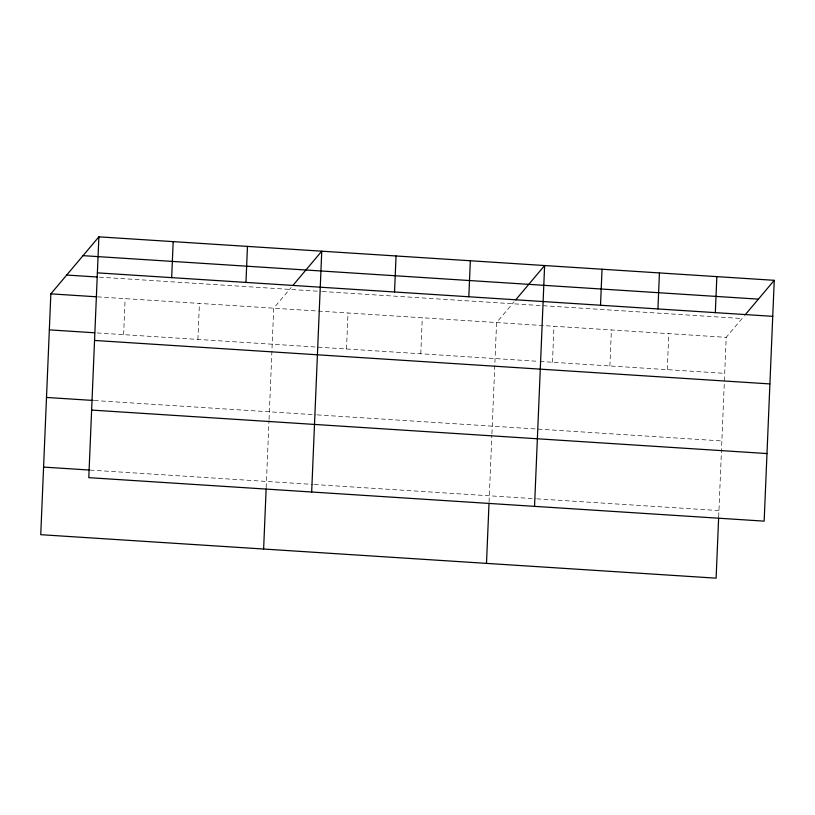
<?xml version="1.0" encoding="UTF-8"?>
<svg xmlns="http://www.w3.org/2000/svg" width="815" height="815" viewBox="0 0 815 815"><rect width="100%" height="100%" fill="white"/><g stroke="black" fill="none" stroke-linecap="round" stroke-linejoin="round"><path stroke-width="0.61" stroke-dasharray="4.08 3.06" d="M123.625 334.649L125.133 298.636M197.913 339.437L199.42 303.424M266.189 487.696L269.001 420.662M269.052 419.399L273.718 308.202L291.2 287.451M346.497 348.993L348.005 312.991M420.785 353.781L422.292 317.769M489.061 502.04L491.873 435.016M491.924 433.743L496.579 322.557L514.071 301.795M552.478 362.257L553.986 326.245M609.885 365.955L611.393 329.943M667.291 369.653L668.799 333.641M718.687 516.832L724.331 382.113M724.382 380.86L726.206 337.339L744.513 315.619M99.44 277.151L321.049 291.413M322.302 291.495L742.058 318.522M97.433 296.854L726.206 337.339M97.179 332.948L538.756 361.371M539.999 361.453L724.698 373.352M94.346 400.532L315.955 414.804M317.218 414.886L721.866 440.935M90.17 470.092L313.041 484.436M314.305 484.518L535.496 498.76M536.749 498.841L718.942 510.567"/><path stroke-width="1.22" d="M98.89 236.839L88.794 477.661L764.154 521.142L774.25 280.319L98.89 236.839L50.846 293.858L40.75 534.681L716.11 578.161L718.626 518.075M171.67 277.64L173.177 241.627M245.957 282.418L247.465 246.405M263.622 549.025L266.138 488.949M311.666 492.015L321.762 251.193L292.84 285.515M394.541 291.984L396.049 255.971M468.829 296.772L470.337 260.759M486.494 563.369L489.01 503.293M534.538 506.36L544.624 265.537L515.701 299.859M600.523 305.248L602.03 269.235M657.929 308.946L659.437 272.933M715.336 312.644L716.843 276.631M745.328 314.641L774.25 280.319M83.028 255.655L758.398 299.136M97.382 272.852L772.742 316.332M66.698 275.042L96.914 276.988M50.846 293.858L96.17 296.772M49.338 329.871L94.662 332.785M94.55 340.446L769.91 383.926M46.506 397.455L93.093 400.45M91.626 410.077L766.986 453.558M43.582 467.087L88.916 470.011"/></g></svg>
